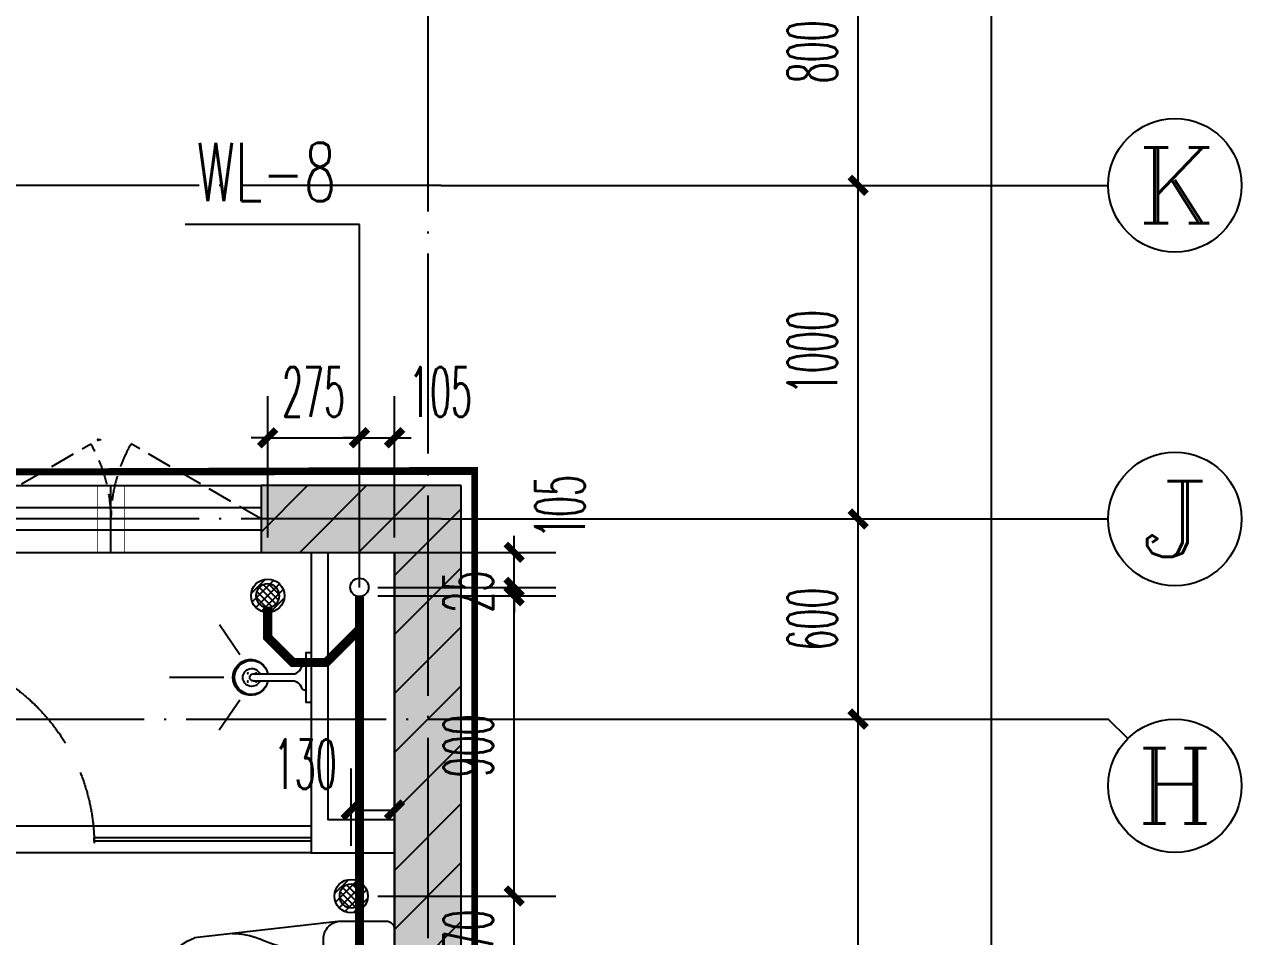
# Model space of a CAD drawing. Extents: x 27938 to 1507990, y 110129 to 923079.
# Drawn here: x 1250054 to 1253704, y 588672 to 591406 of the extents above; entities that cross this region are included whole.
import ezdxf
from ezdxf.enums import TextEntityAlignment as Align

# ---------------------------------------------------------------- set-up
doc = ezdxf.new("R2010")
doc.units = 0
doc.header["$LTSCALE"] = 1000
doc.header["$MEASUREMENT"] = 0
doc.linetypes.add('DASH', pattern=[0.35, 0.25, -0.1])
doc.linetypes.add('DOTE', pattern=[2.4200000000000004, 2, -0.2, 0.02, -0.2])
for name, color, linetype in [('----建筑底图', 8, 'Continuous'), ('AXIS', 3, 'Continuous'), ('AXIS_TEXT', 7, 'Continuous'), ('COLUMN', 9, 'Continuous'), ('DIM_SYMB', 3, 'Continuous'), ('DIM_污水', 2, 'Continuous'), ('DOTE', 1, 'Continuous'), ('EQUIP_地漏', 7, 'Continuous'), ('IP-bath&kitchen-JOHNSON', 4, 'Continuous'), ('LVTRY', 6, 'Continuous'), ('P-bath&kitchen-JOHNSON', 4, 'Continuous'), ('PIPE-污水', 2, 'W'), ('PUB_HATCH', 8, 'Continuous'), ('VPIPE-污水', 2, 'W'), ('WALL', 9, 'Continuous'), ('WINDOW', 4, 'Continuous'), ('WINDOW_TEXT', 7, 'Continuous'), ('机电标识类', 1, 'Continuous')]:
    doc.layers.add(name, color=color, linetype=linetype)
doc.layers.add('平面-空调室内机', color=176, linetype='Continuous', lineweight=9)
doc.layers.add('空调', color=76, linetype='Continuous', lineweight=13)
doc.styles.add('_TCH_AXIS', font='COMPLEX', dxfattribs={"bigfont": 'GBCBIG'})
doc.styles.add('_TCH_DIM_T3', font='SIMPLEX.shx', dxfattribs={"width": 0.4941176470588236, "bigfont": 'GBCBIG.shx'})
doc.styles.add('_TCH_WINDOW', font='SIMPLEX.shx', dxfattribs={"width": 0.7, "height": 3.5, "bigfont": 'GBCBIG.shx'})
doc.styles.add('_TWT_SERIAL', font='SIMPLEX', dxfattribs={"width": 0.8, "height": 3.5, "bigfont": 'HZTXT'})
doc.styles.add('COMPLEX', font='COMPLEX')
doc.styles.get("Standard").update_dxf_attribs({"font": 'gbenor.shx', "bigfont": 'gbcbig.shx'})
doc.linetypes.add('W', pattern='A,3,-0.2,["W",Standard,S=0.25,R=0,X=-0.1,Y=-0.115],-0.2', length=3.4)
doc.dimstyles.new('_TCH_ARCH&&50', dxfattribs={"dimtxt": 148.75, "dimasz": 50, "dimexe": 125, "dimexo": 150, "dimgap": 63.12500000000001, "dimtad": 1, "dimdec": 0, "dimzin": 0, "dimdsep": 46, "dimtxsty": '_TCH_DIM_T3', "dimblk": 'ARCHTICK', "dimcen": 0.09, "dimclrt": 4, "dimazin": 2, "dimtfac": 1, "dimtdec": 0, "dimtix": 1, "dimtmove": 2, "dimatfit": 3, "dimfxl": 100, "dimtolj": 1, "dimtzin": 0, "dimarcsym": 0})
doc.dimstyles.new('_TWT_ARCH&&50', dxfattribs={"dimtxt": 148.75, "dimasz": 50, "dimexe": 125, "dimexo": 150, "dimgap": 63.12500000000001, "dimtad": 1, "dimdec": 0, "dimzin": 0, "dimdsep": 46, "dimtxsty": '_TCH_DIM_T3', "dimblk": 'ARCHTICK', "dimcen": 0.09, "dimclrt": 7, "dimazin": 2, "dimtfac": 1, "dimtdec": 0, "dimtix": 1, "dimtmove": 2, "dimatfit": 3, "dimfxl": 100, "dimtolj": 1, "dimtzin": 0, "dimarcsym": 0})
pattern_1 = [(45, (0, 89.755675), (-88.38838300365748, 88.3883830036575), [])]

# ---------------------------------------------------------------- blocks, each defined once
blk = doc.blocks.new('rrrrrrrrrrrra')
at = {"color": 0}
for p, q in [((252.6024353011744, 483.7312025176361), (-87.39756469882559, 483.7312025176361)), ((-112.3975646988256, 458.7312025176361), (-112.3975646988256, 324.3323662159964)), ((277.6024353011744, 324.3323662159964), (277.6024353011744, 458.7312025176361)), ((-112.3975646988256, 324.3323662159964), (-63.69972878636327, -103.3637925456278)), ((277.6024353011744, 324.3323662159964), (227.5135563242948, -115.5808400628157)), ((-59.12511469877791, 271.0599162159488), (224.3299853011267, 271.0599162159488)), ((-20.6103619200876, 232.4137265472673), (-34.18044077546801, 153.6153487120755)), ((185.8152325224364, 232.4137265477329), (-20.6103619200876, 232.4137265472673)), ((185.8152325224364, 232.4137265477329), (199.3853113778168, 153.6153487125412)), ((191.3197469591396, 200.4502565474249), (-26.11487635679077, 200.4502565474249))]:
    blk.add_line(p, q, dxfattribs=at)
for centre, radius, start, end in [((-87.39756469882559, 458.7312025176361), 25, 90, 180), ((252.6024353011744, 458.7312025176361), 25, 0, 90), ((-59.12511469877791, 324.3323662164621), 53.27245000000602, 180, 270), ((224.3299853008939, 324.3323662164621), 53.27245000000253, 270, 0), ((-322.583031725022, 209.8070477982983), 293.8257332377133, 333.5368539848596, 351.4828191908725), ((487.787902327138, 209.8070477982983), 293.8257332377133, 188.5171808091275, 206.4631460151405), ((148.969911527005, -3.179016253445297), 224.0767612256445, 158.5202191710939, 180), ((16.2349590753438, -3.179016253445297), 224.0767612256723, 0, 21.47978082890611), ((83.83053322241176, -63.61970424279571), 152.7899563564, 195.0773243454172, 340.1181212308546)]:
    blk.add_arc(centre, radius, start, end, dxfattribs=at)
blk = doc.blocks.new('A$C1E0F638F')
at = {"color": 0}
for points in [[(499.7003750004806, 435.1003879043274), (499.7003750004806, 85.1003879038617), (-4.325015470385551e-05, 85.10038790432736), (-4.325015470385551e-05, 435.1003879038617)], [(269.850552206859, 30.00024752598256), (229.850552206859, 30.00024752644822), (229.850552206859, 195.0002475259826), (269.850552206859, 195.0002475264482)], [(119.850552206859, 0.0002475259825587273), (179.850552206859, 0.0002475259825587273), (179.850552206859, 60.00024752598256), (119.850552206859, 60.00024752598256)], [(146.850552206859, 55.00024752598256), (152.850552206859, 55.00024752644822), (152.850552206859, 5.00024752644822), (146.850552206859, 5.00024752644822)], [(379.850552206859, 0.0002475259825587273), (319.850552206859, 0.0002475264482200146), (319.850552206859, 60.00024752644822), (379.850552206859, 60.00024752644822)], [(352.850552206859, 55.00024752598256), (346.850552206859, 55.00024752598256), (346.850552206859, 5.000247525982559), (352.850552206859, 5.000247525982559)], [(229.850552206859, 30.00024752644822), (269.850552206859, 30.00024752598256), (269.850552206859, 10.00024752598256), (229.850552206859, 10.00024752644822)]]:
    blk.add_lwpolyline(points, close=True, dxfattribs=at)
blk.add_lwpolyline([(269.850552206859, 60.00024752598256), (279.850552206859, 60.00024752598256), (279.850552206859, 0.0002475264482200146), (219.850552206859, 0.0002475259825587273), (219.850552206859, 60.00024752598256), (229.850552206859, 60.00024752644822)], dxfattribs=at)
blk.add_circle((249.850552206859, 236.2614032463171), 26, dxfattribs=at)
blk = doc.blocks.new('$lvtry$00000171')
at = {"color": 0}
for p, q in [((-74.24621202462731, 10.60660171788186), (-10.60660171788186, 74.24621202462731)), ((-69.81875867368217, -27.39235180270043), (27.39235180242758, 69.81875867368217)), ((-53.03300858900184, -53.03300858886359), (53.03300858900184, 53.03300858886359)), ((-27.39235180242758, -69.81875867368217), (69.81875867368217, 27.39235180270043)), ((10.60660171788186, -74.24621202462731), (74.24621202462731, -10.60660171788186))]:
    blk.add_line(p, q, dxfattribs=at)
blk.add_circle((0, 0), 75, dxfattribs=at)
blk.add_point((0, 0), dxfattribs=at)
blk = doc.blocks.new('135')
blk.add_hatch(color=0).paths.add_polyline_path([(4.76418280357393, 1.812162386259842), (3.614183923258678, -0.9586682789313272), (-4.698308072380313, 2.491328362025341), (-3.548309192054148, 5.262159027231063)])
at = {"color": 0}
for p, q in [((0, -9.095e-13), (-7.276000000000001e-12, 39.11915162772765)), ((-6.34257382159194, 2.632406550414998), (5.421245566391007, -2.250020692198631)), ((-5.698204626369259, 2.906323017595241), (-5.160113183243083, 2.682994842084553)), ((-5.555794630552554, 18.93025617586591), (-3.355794630551827, 19.41189882087838)), ((-3.355794630551827, 19.41189882087838), (-5.502586708164016, 19.38346581543646)), ((5.249555696867901, 10.9245783101278), (-5.25044430312846, 10.93328680312606)), ((5.227938415449898, 9.660595023749009), (-5.205485498692723, 9.660595023727183)), ((-5.160113183243083, 2.682994842084553), (-3.818447822857706, 5.915630618167598)), ((-5.000000000007275, 10.93307908955376), (-5.000000000007275, 30.53458335841333)), ((-3.818447822857706, 5.915630618167598), (5.417654394495911, 2.08230101709978)), ((5.617387633388716, 18.86060526279379), (3.417387633387988, 19.34224790780627)), ((3.417387633387988, 19.34224790780627), (5.564179711000178, 19.31381490236435)), ((4.075989034128724, -1.150334758983262), (5.417654394495911, 2.08230101709978)), ((4.999999999996362, 10.92478528669653), (4.999999999992723, 32.30060393840449)), ((4.075989034125087, -1.150334758983262), (5.7233188174323, -1.834038541420341))]:
    blk.add_line(p, q, dxfattribs=at)
for centre, radius, start, end in [((6.161034868437128, 15.83646535001662), 13.51105029248686, 151.0147378050733, 204.8403314206463), ((13.49583268638525, 4.204098348475781), 20.48112573357894, 163.092431708237, 182.0011966084188), ((-5.975522388205718, 3.562607190228845), 1, 184.2275252268287, 248.4661137629982), ((13.54264475737364, 4.193994001077044), 19.52885339284392, 163.7443120071847, 182.5268738689926), ((8.625610374787357, 15.4674340699994), 14.59806099666519, 166.2780045267358, 198.0953497200314), ((-5.467505949505721, 3.349919817060253), 0.5, 181.9385014602077, 247.2597126889964), ((-5.220308285297505, 22.14142036417525), 0.5, 335.7643365041333, 151.0147378054934), ((3.827398038803949, 18.06844884589281), 9.42220170707689, 155.7643365036202, 171.9772791662345), ((5.153695528464595, 22.26171150950449), 0.5, 29.84246110022977, 204.5740373216479), ((-5.946870150815811, 17.18555889137405), 11.70614123311011, 10.4750181798539, 24.57403732164799), ((29.07817214454553, 6.708467335577552), 24.03224306675829, 172.943947749341, 199.2318175570648), ((-6.288615623223449, 15.43590622998363), 12.3887641438454, 338.644919711974, 16.04760207510264), ((-6.035673477003001, 15.84248269684667), 13.39994098009156, 334.9111406033848, 29.84246110034611), ((26.37160870551816, 6.273545375245702), 20.6409126368038, 169.1453753653255, 199.9525787155704), ((5.869786496521555, -1.169297062749137), 1.170107913508445, 247.4597126892894, 19.95257871601565), ((5.914985297487874, -1.372233430550295), 0.5, 247.4597126892894, 19.23181755750988)]:
    blk.add_arc(centre, radius, start, end, dxfattribs=at)
blk.add_open_spline([(-5.000000000007275, 30.53458335841333), (-4.10443294849756, 31.33336597555081), (-2.288282033354334, 32.95324444101334), (0.90438098919185, 29.19536669430727), (3.450096077842316, 31.12548990286359), (4.999999999992723, 32.30060393840449)], degree=3, knots=[0, 0, 0, 0, 3.066329070407599, 6.218313121244897, 11.12413523619883, 11.12413523619883, 11.12413523619883, 11.12413523619883], dxfattribs=at)
blk = doc.blocks.new('SDFAWERAWER')
at = {"layer": 'LVTRY', "color": 0}
for p, q in [((593987.7654218215, -1242190.543110286), (593978.1679464299, -1242213.999597729)), ((594017.0860310916, -1242202.539954511), (593987.7654218215, -1242190.543110286)), ((594015.8193360465, -1242220.432964417), (594027.1688849085, -1242192.714558183)), ((594025.7000045974, -1242203.902384486), (594018.4845674199, -1242221.524267195)), ((594022.6186791044, -1242211.427743668), (594029.8341162818, -1242193.80586096)), ((594025.3530065713, -1242210.830205286), (594031.0932591765, -1242196.811088268)), ((594027.1688849085, -1242192.714558183), (594033.0323939191, -1242195.115424288)), ((594029.8341162818, -1242193.80586096), (594031.0932591765, -1242196.811088268)), ((594032.1593517042, -1242197.24760937), (594033.0323939191, -1242195.115424288)), ((594033.0323939191, -1242195.115424288), (594033.976751101, -1242197.369344781)), ((594033.7584905497, -1242197.902391045), (594033.9763517794, -1242197.370320023)), ((594047.2517495372, -1242200.933083513), (594035.9092786319, -1242228.654386825)), ((594041.579694262, -1242228.485098852), (594051.1771696536, -1242205.028611409)), ((594049.9172594484, -1242202.023705706), (594043.3176582216, -1242218.153308231)), ((594047.2517495372, -1242200.933083513), (594049.9172594484, -1242202.023705706)), ((594049.9172594484, -1242202.023705706), (594051.1771696536, -1242205.028611409)), ((593941.1893833182, -1242210.071718162), (593783.7054442759, -1242594.768872668)), ((593964.6458707345, -1242219.669193542), (593807.1619316919, -1242604.366348048)), ((593941.1893833182, -1242210.071718162), (593964.6458707345, -1242219.669193542)), ((594007.4885557, -1242225.996441955), (593978.1679464299, -1242213.999597729)), ((594015.8193360465, -1242220.432964417), (594021.6828450572, -1242222.833830523)), ((594018.4845674199, -1242221.524267195), (594021.4897947444, -1242220.265124338)), ((594025.3530065713, -1242210.830205286), (594021.4897947444, -1242220.265124338)), ((594022.5558872721, -1242220.70164544), (594021.6828450572, -1242222.833830523)), ((594021.6828450572, -1242222.833830523), (594023.9367655669, -1242221.889473379)), ((594024.1550261178, -1242221.356427115), (594023.937164888, -1242221.888498138)), ((594027.746431214, -1242234.285170699), (594078.3911199654, -1242255.006992549)), ((594035.9092786319, -1242228.654386825), (594038.5747885434, -1242229.745009019)), ((594037.3439066054, -1242210.828683256), (594087.9885953569, -1242231.550505105)), ((594038.5747885434, -1242229.745009019), (594045.1743897707, -1242213.615406493)), ((594038.5747885434, -1242229.745009019), (594041.579694262, -1242228.485098852)), ((594057.0670404839, -1242246.282014925), (594066.6645158757, -1242222.825527482)), ((593783.7054442759, -1242594.768872668), (593807.1619316919, -1242604.366348048)), ((593803.2340521519, -1242641.344911171), (593812.8315275433, -1242617.888423728)), ((593803.2340521519, -1242641.344911171), (593832.554661422, -1242653.341755396)), ((593812.8315275433, -1242617.888423728), (593842.1521368134, -1242629.885267953)), ((593842.1521368134, -1242629.885267953), (593832.554661422, -1242653.341755396)), ((593845.157042532, -1242628.625357786), (593833.814571627, -1242656.346661099)), ((593847.8225524705, -1242629.715979991), (593836.4800815652, -1242657.437283303)), ((593845.157042532, -1242628.625357786), (593842.1521368134, -1242629.885267953)), ((593847.8225524705, -1242629.715979991), (593845.157042532, -1242628.625357786)), ((593847.1421213057, -1242661.799772115), (593858.4845922105, -1242634.078468803)), ((593849.807631217, -1242662.890394308), (593861.150102122, -1242635.169090996)), ((593852.0613105225, -1242661.945461682), (593862.0950347865, -1242637.422770285)), ((593858.4845922105, -1242634.078468803), (593861.150102122, -1242635.169090996)), ((593861.150102122, -1242635.169090996), (593862.0950347865, -1242637.422770285)), ((593833.814571627, -1242656.346661099), (593832.554661422, -1242653.341755396)), ((593836.4800815652, -1242657.437283303), (593833.814571627, -1242656.346661099)), ((593847.1421213057, -1242661.799772115), (593849.807631217, -1242662.890394308))]:
    blk.add_line(p, q, dxfattribs=at)
blk.add_lwpolyline([(593823.4857289928, -1242716.975934958), (594045.7556563742, -1242173.940086161), (594036.5013807861, -1242170.150840413), (593814.2314534048, -1242713.186689209)], close=True, dxfattribs=at)
blk.add_arc((594075.2654484361, -1242240.036391133), 15.29342111015146, 281.7932153755734, 33.70187580186141, dxfattribs=at)
for centre, major_axis, start_param, end_param in [((593974.2417065077, -1242223.595433476), (3.926239933352681, 9.595835773426348), 0, 1.570796326794897), ((593816.7577674654, -1242608.292587982), (13.52371531371392, 33.05232318957029), 1.570796326794897, 3.141592653589793), ((593816.7577674654, -1242608.292587982), (3.926239933352681, 9.595835773426348), 1.570796326794897, 3.141592653589793)]:
    blk.add_ellipse(centre, major_axis=major_axis, ratio=1, start_param=start_param, end_param=end_param, dxfattribs=at)
at = {"layer": 'P-bath&kitchen-JOHNSON', "color": 0, "linetype": 'DASH'}
blk.add_arc((593809.7670385346, -1242714.004828131), 586.199339652145, 67.53694625199444, 157.1324720308851, dxfattribs=at)
at = {"layer": 'LVTRY', "color": 8, "xscale": -1, "rotation": 157.7329157530927}
blk.add_blockref('135', (594045.2713309255, -1242161.927690595), dxfattribs=at)
blk = doc.blocks.new('A$C5DCB2F21')
at = {"layer": 'IP-bath&kitchen-JOHNSON', "color": 0}
for p, q in [((-68.28558143033297, -213.1606503543517), (-157.7014214626688, -274.9614281078248)), ((68.16970908802614, -213.1606503543517), (157.5855491203619, -274.9614281078248)), ((-0.0579361711279489, -261.3536447175793), (-0.0579361711570528, -424.6555120690827))]:
    blk.add_line(p, q, dxfattribs=at)
for centre, major_axis, ratio, start_param, end_param in [((0.0421103943663184, -178.7724866370772), (-50.96224410476142, 6.55561e-11), 0.9900522014073144, -1.362970376127611, 4.504563029716158), ((0.0421103943663184, -177.7692267618913), (-26.80467913510691, 8.690706e-10), 0.9948122416210567, -1.167676844559286, 4.309269498205915)]:
    blk.add_ellipse(centre, major_axis=major_axis, ratio=ratio, start_param=start_param, end_param=end_param, dxfattribs=at)
at = {"layer": 'LVTRY', "color": 0}
for p, q in [((73.60639230580999, 0), (-73.60639230580999, 0)), ((-10.47308850636909, -173.5162652194049), (-10.47308850636909, -49.2578386965979)), ((10.5573092952909, -173.5162652194049), (10.5573092952909, -49.2578386965979))]:
    blk.add_line(p, q, dxfattribs=at)
blk.add_lwpolyline([(73.60639230580999, 0), (73.60639230580999, -15.772798351245), (-73.60639230580999, -15.772798351245), (-73.60639230580999, 0)], dxfattribs=at)
for points in [[(-26.29978149385716, -30.6730770759059, -0.3641418619200349), (-37.77772499481944, -15.772798351245, -0.0204951839784475)], [(-10.47308850636909, -49.43990604687496, 0.214893116671168), (-26.29978149385716, -30.6730770759059, 7.649644273232357)], [(10.5573092952909, -49.2578386965979, -0.2143900455666535), (26.29978149385716, -30.6730770759059, -7.649644273232357)], [(26.29978149385716, -30.6730770759059, 0.3641418619200187), (37.77772499482671, -15.772798351245, 0.0204951839784475)]]:
    blk.add_lwpolyline(points, format="xyb", dxfattribs=at)
blk.add_arc((0.0421103944609058, -173.5162652194049), 10.51519890083, 180, 0, dxfattribs=at)
for centre, major_axis, ratio, start_param, end_param in [((0.0421103943663184, -181.2952494334531), (53.64446843239703, 4.6092399e-09), 0.9875770290783108, 1.768090240399728, 7.656687720196345), ((-12.41473554639378, -164.737432311369), (1.3012e-12, 1.432845619463478), 0.8500000000096485, -1.570796326743344, 4.712388980436241), ((12.49895633515552, -164.737432311369), (-1.089747e-10, 1.432845619463478), 0.8500000000096485, 4.712388980370823, 10.99557428755041), ((-12.41473554639378, -189.1718906858077), (-2.801241e-10, 1.432845619478029), 0.8500000000010158, 4.712388980259137, 10.99557428743872), ((12.49895633515552, -189.1718906858077), (-3.904000999999999e-10, 1.43284561947803), 0.8500000000010156, 4.712388980193717, 10.9955742873733)]:
    blk.add_ellipse(centre, major_axis=major_axis, ratio=ratio, start_param=start_param, end_param=end_param, dxfattribs=at)
blk = doc.blocks.new('GDGDRGDGRD')
at = {"layer": 'IP-bath&kitchen-JOHNSON', "color": 0}
for p, q in [((490532.5689499196, 524228.1487545736), (491882.5665626018, 524228.1487502597)), ((490532.5689499196, 524193.1487545719), (491182.5665626433, 524193.148750029)), ((490532.5689499196, 524183.1487545719), (491182.5784094537, 524183.1487498092)), ((491182.5784094537, 524183.1487498092), (491182.5784094489, 524193.148750029)), ((491882.5665625986, 524183.1487497939), (491782.5665629497, 524183.1487498275)), ((491782.5665629497, 524173.1487498275), (491782.5665629536, 524183.1487498275)), ((491882.5665625986, 524173.1487497939), (491782.5665629497, 524173.1487498275)), ((490532.5689499196, 524148.1488195378), (491882.5665626015, 524148.1487502597))]:
    blk.add_line(p, q, dxfattribs=at)
for points in [[(490532.5689891141, 525048.460308887), (490532.5689460972, 524148.1487907803), (490282.5665414351, 524148.1488069055)], [(490482.5689891141, 525048.460308887), (490482.5689703015, 524248.1487994664), (490282.5665437861, 524248.148799468)]]:
    blk.add_lwpolyline(points, dxfattribs=at)
at = {"layer": 'LVTRY', "color": 0}
blk.add_lwpolyline([(490882.5665625796, 522448.4609179032), (490282.5665625794, 522448.4609179032), (490282.5665625881, 523348.4599556847), (490882.5665625884, 523348.4599556847)], close=True, dxfattribs=at)
at = {"layer": 'IP-bath&kitchen-JOHNSON', "color": 8}
for name, p, rotation in [('A$C5DCB2F21', (490532.5798940997, 524673.4563777271), 90.008488524447), ('SDFAWERAWER', (-528535.947773745, 1449333.644978448), 22.25976934310711)]:
    blk.add_blockref(name, p, dxfattribs=dict(at, rotation=rotation))
at = {"layer": 'LVTRY', "color": 8, "xscale": -0.6666666667107826, "yscale": 0.6666666667107826}
for p in [(490662.568989114, 524918.4603088892), (490412.566562616, 524018.4603088915)]:
    blk.add_blockref('$lvtry$00000171', p, dxfattribs=at)
at = {"layer": 'LVTRY', "color": 8, "extrusion": (0, 0, -1), "xscale": -1, "zscale": -1, "rotation": 270}
blk.add_blockref('rrrrrrrrrrrra', (-490766.3001941209, 523665.7019433295), dxfattribs=at)
at = {"layer": 'LVTRY', "color": 8, "xscale": -1, "rotation": 270}
blk.add_blockref('A$C1E0F638F', (490347.4664304923, 522648.7662919514), dxfattribs=at)
blk = doc.blocks.new('GFDGFSDFGD')
at = {"layer": 'PUB_HATCH'}
blk.add_hatch(color=0, dxfattribs=at).paths.add_polyline_path([(470116.5278858056, 373023.7242363702), (470116.5400559873, 372823.7242219659), (470516.6248608171, 372823.7242150244), (470516.6271137528, 370223.7253745406), (469816.6220033753, 370223.7236638459), (469816.6219505749, 370023.7246210462), (470716.6247331647, 370023.7284206367), (470716.6245596325, 373023.7248241129)])
at = {"layer": 'COLUMN', "color": 0}
for p, q in [((470716.6245596325, 373023.7248241129), (470116.5278858056, 373023.7242363702)), ((470116.5278858056, 373023.7242363702), (470116.5400559873, 372823.7242219659)), ((470716.6247331647, 370023.7284206367), (470716.6245596325, 373023.7248241129)), ((470116.5400559873, 372823.7242219659), (470516.6248608171, 372823.7242150244)), ((470516.6248608171, 372823.7242150244), (470516.6271137528, 370223.7253745406))]:
    blk.add_line(p, q, dxfattribs=at)
blk = doc.blocks.new('dongkong')
blk.add_wipeout([(-603756.0415179721, 210770.96306340612), (-603756.0415180603, 210570.80961624245), (-603836.0415181214, 210570.80961593534), (-603836.0415181519, 210770.96306307407)])
at = {"layer": '机电标识类', "color": 250, "linetype": 'DASH', "ltscale": 400}
for p, q in [((-603796.0415180789, 210770.9630630909), (-603796.0415180789, 210570.8096162414)), ((-603896.0415180789, 210670.6929921169), (-603696.0415180789, 210670.6929921169))]:
    blk.add_line(p, q, dxfattribs=at)
at = {"layer": '空调', "color": 6, "linetype": 'DASH', "const_width": 2}
blk.add_lwpolyline([(-603756.0415180789, 210770.9630630909), (-603756.0415180789, 210570.8096162414), (-603836.0415180789, 210570.8096162414), (-603836.0415180789, 210770.9630630909)], close=True, dxfattribs=at)
blk = doc.blocks.new('$WINLIB2D$00000001')
at = {"color": 0}
for points in [[(-0.4999999999999964, 0.5000000000000142), (-0.4999999999999964, -0.4999999999999858)], [(-0.4999999999999964, 0.5000000000000142), (0.5000000000000036, 0.5000000000000142)], [(0.5000000000000036, -0.4999999999999858), (0.5000000000000036, 0.5000000000000142)], [(0.5000000000000036, 0.1666666666666714), (-0.4999999999999964, 0.1666666666666714)], [(0.5000000000000036, -0.1666666666666572), (-0.4999999999999964, -0.1666666666666572)], [(-0.4999999999999964, -0.4999999999999858), (0.5000000000000036, -0.4999999999999858)]]:
    blk.add_lwpolyline(points, dxfattribs=at)
blk = doc.blocks.new('_ArchTick')
at = {"color": 0, "linetype": 'ByBlock', "const_width": 0.4}
blk.add_lwpolyline([(-0.5, -0.5), (0.5, 0.5)], dxfattribs=at)
blk = doc.blocks.new('*D1170')
at = {"layer": 'AXIS', "color": 0, "lineweight": -2}
for p, q in [((25189.89799962282, -13060.08435353777), (26814.89799962282, -13060.08435353777)), ((26689.89799962281, -25960.08434673276), (26689.89799962282, -13060.08435353777)), ((25189.89799962282, -25960.08434673276), (26814.89799962281, -25960.08434673276))]:
    blk.add_line(p, q, dxfattribs=at)
at = {"layer": 'Defpoints', "color": 0}
for p in [(25039.89799962282, -13060.08435353777), (26689.89799962282, -13060.08435353777), (25039.89799962282, -25960.08434673276)]:
    blk.add_point(p, dxfattribs=at)
at = {"layer": 'AXIS', "color": 0, "lineweight": -2, "xscale": 50, "yscale": 50, "zscale": 50}
for p, rotation in [((26689.89799962282, -13060.08435353777), 90), ((26689.89799962281, -25960.08434673276), 270)]:
    blk.add_blockref('_ArchTick', p, dxfattribs=dict(at, rotation=rotation))
at = {"layer": 'AXIS', "color": 4, "insert": (26552.39799962282, -19510.08435013526), "char_height": 148.75, "attachment_point": 5, "rotation": 90, "style": '_TCH_DIM_T3'}
blk.add_mtext('\\A1;12900', dxfattribs=at)
blk = doc.blocks.new('*D1178')
at = {"layer": 'AXIS', "color": 0, "lineweight": -2}
for p, q in [((25189.89799962282, -17209.81407665188), (26414.89799962282, -17209.81407665188)), ((26289.89799962282, -18810.08434789156), (26289.89799962282, -17209.81407665188)), ((25189.89799962282, -18810.08434789156), (26414.89799962282, -18810.08434789156))]:
    blk.add_line(p, q, dxfattribs=at)
at = {"layer": 'Defpoints', "color": 0}
for p in [(25039.89799962282, -17209.81407665188), (26289.89799962282, -17209.81407665188), (25039.89799962282, -18810.08434789156)]:
    blk.add_point(p, dxfattribs=at)
at = {"layer": 'AXIS', "color": 0, "lineweight": -2, "xscale": 50, "yscale": 50, "zscale": 50}
for p, rotation in [((26289.89799962282, -17209.81407665188), 90), ((26289.89799962282, -18810.08434789156), 270)]:
    blk.add_blockref('_ArchTick', p, dxfattribs=dict(at, rotation=rotation))
at = {"layer": 'AXIS', "color": 4, "insert": (26152.39799962282, -18009.94921227171), "char_height": 148.75, "attachment_point": 5, "rotation": 90, "style": '_TCH_DIM_T3'}
blk.add_mtext('\\A1;1600', dxfattribs=at)
blk = doc.blocks.new('*D1179')
at = {"layer": 'AXIS', "color": 0, "lineweight": -2}
for p, q in [((25189.89799962282, -16610.08434715262), (26414.89799962282, -16610.08434715262)), ((26289.89799962282, -17209.81407665188), (26289.89799962282, -16610.08434715262)), ((25189.89799962282, -17209.81407665188), (26414.89799962282, -17209.81407665188))]:
    blk.add_line(p, q, dxfattribs=at)
at = {"layer": 'Defpoints', "color": 0}
for p in [(25039.89799962282, -16610.08434715262), (26289.89799962282, -16610.08434715262), (25039.89799962282, -17209.81407665188)]:
    blk.add_point(p, dxfattribs=at)
at = {"layer": 'AXIS', "color": 0, "lineweight": -2, "xscale": 50, "yscale": 50, "zscale": 50}
for p, rotation in [((26289.89799962282, -16610.08434715262), 90), ((26289.89799962282, -17209.81407665188), 270)]:
    blk.add_blockref('_ArchTick', p, dxfattribs=dict(at, rotation=rotation))
at = {"layer": 'AXIS', "color": 4, "insert": (26152.39799962282, -16909.94921190224), "char_height": 148.75, "attachment_point": 5, "rotation": 90, "style": '_TCH_DIM_T3'}
blk.add_mtext('\\A1;600', dxfattribs=at)
blk = doc.blocks.new('*D1180')
at = {"layer": 'AXIS', "color": 0, "lineweight": -2}
for p, q in [((25189.89799962282, -15610.08435363515), (26414.89799962282, -15610.08435363515)), ((26289.89799962282, -16610.08434715262), (26289.89799962282, -15610.08435363515)), ((25189.89799962282, -16610.08434715262), (26414.89799962282, -16610.08434715262))]:
    blk.add_line(p, q, dxfattribs=at)
at = {"layer": 'Defpoints', "color": 0}
for p in [(25039.89799962282, -15610.08435363515), (26289.89799962282, -15610.08435363515), (25039.89799962282, -16610.08434715262)]:
    blk.add_point(p, dxfattribs=at)
at = {"layer": 'AXIS', "color": 0, "lineweight": -2, "xscale": 50, "yscale": 50, "zscale": 50}
for p, rotation in [((26289.89799962282, -15610.08435363515), 90), ((26289.89799962282, -16610.08434715262), 270)]:
    blk.add_blockref('_ArchTick', p, dxfattribs=dict(at, rotation=rotation))
at = {"layer": 'AXIS', "color": 4, "insert": (26152.39799962282, -16110.08435039388), "char_height": 148.75, "attachment_point": 5, "rotation": 90, "style": '_TCH_DIM_T3'}
blk.add_mtext('\\A1;1000', dxfattribs=at)
blk = doc.blocks.new('*D1181')
at = {"layer": 'AXIS', "color": 0, "lineweight": -2}
for p, q in [((25189.89799962282, -14810.08434770536), (26414.89799962282, -14810.08434770536)), ((26289.89799962282, -15610.08435363515), (26289.89799962282, -14810.08434770536)), ((25189.89799962282, -15610.08435363515), (26414.89799962282, -15610.08435363515))]:
    blk.add_line(p, q, dxfattribs=at)
at = {"layer": 'Defpoints', "color": 0}
for p in [(25039.89799962282, -14810.08434770536), (26289.89799962282, -14810.08434770536), (25039.89799962282, -15610.08435363515)]:
    blk.add_point(p, dxfattribs=at)
at = {"layer": 'AXIS', "color": 0, "lineweight": -2, "xscale": 50, "yscale": 50, "zscale": 50}
for p, rotation in [((26289.89799962282, -14810.08434770536), 90), ((26289.89799962282, -15610.08435363515), 270)]:
    blk.add_blockref('_ArchTick', p, dxfattribs=dict(at, rotation=rotation))
at = {"layer": 'AXIS', "color": 4, "insert": (26152.39799962282, -15210.08435067025), "char_height": 148.75, "attachment_point": 5, "rotation": 90, "style": '_TCH_DIM_T3'}
blk.add_mtext('\\A1;800', dxfattribs=at)
blk = doc.blocks.new('_AXISO')
at = {"color": 0}
blk.add_circle((0, 0), 0.5, dxfattribs=at)
at = {"layer": 'AXIS_TEXT', "color": 0, "style": 'COMPLEX', "width": 1.041666666666667}
blk.add_attdef('A', text='', height=0.56, dxfattribs=at).set_placement((-0.25, -0.28), (0.25, -0.28), align=Align.FIT)
blk = doc.blocks.new('*D516')
at = {"layer": 'Defpoints', "color": 0}
for p in [(1250963.510028459, 589823.9750471319), (1251522.121404944, 589823.9750471319), (1250963.510028459, 589718.9750492922)]:
    blk.add_point(p, dxfattribs=at)
at = {"layer": 'DIM_SYMB', "color": 0, "lineweight": -2}
for p, q in [((1251522.121404944, 589823.9750471319), (1251522.121404944, 589873.9750471319)), ((1251113.510028459, 589823.9750471319), (1251647.121404944, 589823.9750471319)), ((1251522.121404944, 589718.9750492922), (1251522.121404944, 589823.9750471319)), ((1251113.510028459, 589718.9750492922), (1251647.121404944, 589718.9750492922)), ((1251522.121404944, 589718.9750492922), (1251522.121404944, 589668.9750492922))]:
    blk.add_line(p, q, dxfattribs=at)
at = {"layer": 'DIM_SYMB', "color": 0, "lineweight": -2, "xscale": 50, "yscale": 50, "zscale": 50}
for p, rotation in [((1251522.121404944, 589823.9750471319), 270), ((1251522.121404944, 589718.9750492922), 90)]:
    blk.add_blockref('_ArchTick', p, dxfattribs=dict(at, rotation=rotation))
at = {"layer": 'DIM_SYMB', "color": 7, "insert": (1251659.621404944, 589961.4750471319), "char_height": 148.75, "attachment_point": 5, "rotation": 90, "style": '_TCH_DIM_T3'}
blk.add_mtext('\\A1;105', dxfattribs=at)
blk = doc.blocks.new('*D517')
at = {"layer": 'Defpoints', "color": 0}
for p in [(1250963.510028459, 589718.9750492922), (1251522.121404944, 589718.9750492922), (1250963.510028459, 589693.9750472032)]:
    blk.add_point(p, dxfattribs=at)
at = {"layer": 'DIM_SYMB', "color": 0, "lineweight": -2}
for p, q in [((1251522.121404944, 589718.9750492922), (1251522.121404944, 589768.9750492922)), ((1251113.510028459, 589718.9750492922), (1251647.121404944, 589718.9750492922)), ((1251522.121404944, 589693.9750472032), (1251522.121404944, 589718.9750492922)), ((1251113.510028459, 589693.9750472032), (1251647.121404944, 589693.9750472032)), ((1251522.121404944, 589693.9750472032), (1251522.121404944, 589643.9750472032))]:
    blk.add_line(p, q, dxfattribs=at)
at = {"layer": 'DIM_SYMB', "color": 0, "lineweight": -2, "xscale": 50, "yscale": 50, "zscale": 50}
for p, rotation in [((1251522.121404944, 589718.9750492922), 270), ((1251522.121404944, 589693.9750472032), 90)]:
    blk.add_blockref('_ArchTick', p, dxfattribs=dict(at, rotation=rotation))
at = {"layer": 'DIM_SYMB', "color": 7, "insert": (1251384.621404944, 589706.4750482478), "char_height": 148.75, "attachment_point": 5, "rotation": 90, "style": '_TCH_DIM_T3'}
blk.add_mtext('\\A1;25', dxfattribs=at)
blk = doc.blocks.new('*D518')
at = {"layer": 'Defpoints', "color": 0}
for p in [(1250963.510028459, 589693.9750472032), (1251522.121404944, 589693.9750472032), (1250963.510028459, 588793.9750472057)]:
    blk.add_point(p, dxfattribs=at)
at = {"layer": 'DIM_SYMB', "color": 0, "lineweight": -2}
for p, q in [((1251113.510028459, 589693.9750472032), (1251647.121404944, 589693.9750472032)), ((1251522.121404944, 588793.9750472057), (1251522.121404944, 589693.9750472032)), ((1251113.510028459, 588793.9750472057), (1251647.121404944, 588793.9750472057))]:
    blk.add_line(p, q, dxfattribs=at)
at = {"layer": 'DIM_SYMB', "color": 0, "lineweight": -2, "xscale": 50, "yscale": 50, "zscale": 50}
for p, rotation in [((1251522.121404944, 589693.9750472032), 90), ((1251522.121404944, 588793.9750472057), 270)]:
    blk.add_blockref('_ArchTick', p, dxfattribs=dict(at, rotation=rotation))
at = {"layer": 'DIM_SYMB', "color": 7, "insert": (1251384.621404944, 589243.9750472045), "char_height": 148.75, "attachment_point": 5, "rotation": 90, "style": '_TCH_DIM_T3'}
blk.add_mtext('\\A1;900', dxfattribs=at)
blk = doc.blocks.new('*D519')
at = {"layer": 'Defpoints', "color": 0}
for p in [(1250963.510028459, 588793.9750472057), (1251522.121404944, 588793.9750472057), (1250963.510028459, 588523.9756268901)]:
    blk.add_point(p, dxfattribs=at)
at = {"layer": 'DIM_SYMB', "color": 0, "lineweight": -2}
for p, q in [((1251522.121404944, 588793.9750472057), (1251522.121404944, 588843.9750472057)), ((1251113.510028459, 588793.9750472057), (1251647.121404944, 588793.9750472057)), ((1251522.121404944, 588523.9756268901), (1251522.121404944, 588793.9750472057)), ((1251113.510028459, 588523.9756268901), (1251647.121404944, 588523.9756268901)), ((1251522.121404944, 588523.9756268901), (1251522.121404944, 588473.9756268901))]:
    blk.add_line(p, q, dxfattribs=at)
at = {"layer": 'DIM_SYMB', "color": 0, "lineweight": -2, "xscale": 50, "yscale": 50, "zscale": 50}
for p, rotation in [((1251522.121404944, 588793.9750472057), 270), ((1251522.121404944, 588523.9756268901), 90)]:
    blk.add_blockref('_ArchTick', p, dxfattribs=dict(at, rotation=rotation))
at = {"layer": 'DIM_SYMB', "color": 7, "insert": (1251384.621404944, 588658.975337048), "char_height": 148.75, "attachment_point": 5, "rotation": 90, "style": '_TCH_DIM_T3'}
blk.add_mtext('\\A1;270', dxfattribs=at)
blk = doc.blocks.new('*D523')
at = {"layer": 'Defpoints', "color": 0}
for p in [(1251163.606702274, 589051.6140000001), (1251033.510028427, 588793.9750472056), (1251163.606702274, 588793.9750472056)]:
    blk.add_point(p, dxfattribs=at)
at = {"layer": 'DIM_SYMB', "color": 0, "lineweight": -2}
for p, q in [((1251033.510028427, 588943.9750472056), (1251033.510028427, 589176.6140000001)), ((1251163.606702274, 588943.9750472056), (1251163.606702274, 589176.6140000001)), ((1251033.510028427, 589051.6140000001), (1251163.606702274, 589051.6140000001))]:
    blk.add_line(p, q, dxfattribs=at)
at = {"layer": 'DIM_SYMB', "color": 0, "lineweight": -2, "xscale": 50, "yscale": 50, "zscale": 50, "rotation": 180}
blk.add_blockref('_ArchTick', (1251033.510028427, 589051.6140000001), dxfattribs=at)
at = {"layer": 'DIM_SYMB', "color": 0, "lineweight": -2, "xscale": 50, "yscale": 50, "zscale": 50}
blk.add_blockref('_ArchTick', (1251163.606702274, 589051.6140000001), dxfattribs=at)
at = {"layer": 'DIM_SYMB', "color": 7, "insert": (1250896.010028427, 589189.1140000001), "char_height": 148.75, "attachment_point": 5, "style": '_TCH_DIM_T3'}
blk.add_mtext('\\A1;130', dxfattribs=at)
blk = doc.blocks.new('*D524')
at = {"layer": 'Defpoints', "color": 0}
for p in [(1251058.510048879, 590167.3580000047), (1250783.507601929, 589718.9750492972), (1251058.510048879, 589718.9750492922)]:
    blk.add_point(p, dxfattribs=at)
at = {"layer": 'DIM_SYMB', "color": 0, "lineweight": -2}
for p, q in [((1250783.507601929, 589868.9750492972), (1250783.507601929, 590292.3580000047)), ((1251058.510048879, 589868.9750492922), (1251058.510048879, 590292.3580000047)), ((1250783.507601929, 590167.3580000047), (1250733.507601929, 590167.3580000047)), ((1250783.507601929, 590167.3580000047), (1251058.510048879, 590167.3580000047)), ((1251058.510048879, 590167.3580000047), (1251108.510048879, 590167.3580000047))]:
    blk.add_line(p, q, dxfattribs=at)
at = {"layer": 'DIM_SYMB', "color": 0, "lineweight": -2, "xscale": 50, "yscale": 50, "zscale": 50}
blk.add_blockref('_ArchTick', (1250783.507601929, 590167.3580000047), dxfattribs=at)
at = {"layer": 'DIM_SYMB', "color": 0, "lineweight": -2, "xscale": 50, "yscale": 50, "zscale": 50, "rotation": 180}
blk.add_blockref('_ArchTick', (1251058.510048879, 590167.3580000047), dxfattribs=at)
at = {"layer": 'DIM_SYMB', "color": 7, "insert": (1250921.008825404, 590304.8580000047), "char_height": 148.75, "attachment_point": 5, "style": '_TCH_DIM_T3'}
blk.add_mtext('\\A1;275', dxfattribs=at)
blk = doc.blocks.new('*D525')
at = {"layer": 'Defpoints', "color": 0}
for p in [(1251163.606702291, 590167.3580000012), (1251058.510048879, 589718.9750492922), (1251163.606702291, 589718.9750492902)]:
    blk.add_point(p, dxfattribs=at)
at = {"layer": 'DIM_SYMB', "color": 0, "lineweight": -2}
for p, q in [((1251058.510048879, 589868.9750492922), (1251058.510048879, 590292.3580000012)), ((1251163.606702291, 589868.9750492902), (1251163.606702291, 590292.3580000012)), ((1251058.510048879, 590167.3580000012), (1251008.510048879, 590167.3580000012)), ((1251058.510048879, 590167.3580000012), (1251163.606702291, 590167.3580000012)), ((1251163.606702291, 590167.3580000012), (1251213.606702291, 590167.3580000012))]:
    blk.add_line(p, q, dxfattribs=at)
at = {"layer": 'DIM_SYMB', "color": 0, "lineweight": -2, "xscale": 50, "yscale": 50, "zscale": 50}
blk.add_blockref('_ArchTick', (1251058.510048879, 590167.3580000012), dxfattribs=at)
at = {"layer": 'DIM_SYMB', "color": 0, "lineweight": -2, "xscale": 50, "yscale": 50, "zscale": 50, "rotation": 180}
blk.add_blockref('_ArchTick', (1251163.606702291, 590167.3580000012), dxfattribs=at)
at = {"layer": 'DIM_SYMB', "color": 7, "insert": (1251301.1067023, 590304.8580000001), "char_height": 148.75, "attachment_point": 5, "style": '_TCH_DIM_T3'}
blk.add_mtext('\\A1;105', dxfattribs=at)
blk = doc.blocks.new('$TwtSys$00000141')
at = {"color": 1}
for p, q in [((-47.09803151780761, 3.836055847277748), (-5.041545145413693, 45.89254221967349)), ((-47.09803151780761, 3.836055847277748), (-5.041545145413693, 45.89254221967349)), ((-43.60958444554853, -17.52724007043071), (17.52724007042889, 43.60958444554853)), ((-43.60958444554853, -17.52724007043071), (17.52724007042889, 43.60958444554853)), ((-33.23401871576607, -33.23401871577153), (33.23401871576607, 33.23401871576425)), ((-33.23401871576607, -33.23401871576971), (33.23401871576607, 33.23401871576425)), ((-16.17805684451741, -43.53063328177632), (43.79137317708955, 16.43879673983065)), ((-16.17805684451741, -43.53063328177632), (43.79137317708955, 16.43879673983247)), ((5.715553844029273, -46.12975947626182), (46.12974035062325, -5.715572969671484)), ((5.715553844029273, -46.12975947626182), (46.12974035062325, -5.715572969671484))]:
    blk.add_line(p, q, dxfattribs=at)
blk.add_circle((0, -1.818989403545856e-12), 47, dxfattribs=at)
blk.add_circle((0, -1.818989403545856e-12), 47, dxfattribs=at)
blk = doc.blocks.new('A$C149A4CC3')
at = {"layer": 'PUB_HATCH'}
h = blk.add_hatch(dxfattribs=at)
h.set_pattern_fill('普通砖', color=256, scale=50, style=0)
h.set_pattern_definition(pattern_1)
h.paths.add_polyline_path([(25100.00000920404, -16510.0843553168), (24499.9033399057, -16510.08435535359), (24499.90333991796, -16710.08435535359), (24900.0000092003, -16710.08435532907)])
h = blk.add_hatch(dxfattribs=at)
h.set_pattern_fill('普通砖', color=256, scale=50, style=0)
h.set_pattern_definition(pattern_1)
h.paths.add_polyline_path([(24966.66667581664, -19410.08435531614), (25100.00000915001, -19410.08435532433), (25100.00000920404, -16510.0843553168), (24900.0000092003, -16710.08435532907), (24900.00000915187, -19310.08435531198)])
at = {"layer": 'AXIS', "color": 8}
for p, q in [((25039.89799962282, -15610.08435363346), (27039.89799962282, -15610.08435363346)), ((25039.89799962282, -16610.0843471525), (27039.89799962282, -16610.0843471525)), ((25039.89800021362, -17209.81407665182), (27039.89800021362, -17209.81407665182)), ((27098.47664397632, -17268.39272041451), (27039.89800021362, -17209.81407665182))]:
    blk.add_line(p, q, dxfattribs=at)
at = {"layer": 'DOTE', "color": 169, "linetype": 'DOTE', "ltscale": 0.3}
for p, q in [((24999.99999962293, -11458.04734790955), (24999.99999962281, -26899.48234673277)), ((25039.89799962282, -15610.08435363509), (-25818.76699962281, -15610.08435363503)), ((25039.89799962282, -16610.08434715244), (-25818.76699962281, -16610.08434715233)), ((-25818.76699962281, -17209.81407665176), (25039.89799962282, -17209.81412224047))]:
    blk.add_line(p, q, dxfattribs=at)
at = {"layer": 'WALL', "color": 8}
for p, q in [((25100.00000920404, -16510.0843553168), (24499.9033399057, -16510.08435535359)), ((24499.9033399057, -16510.08435535359), (24499.90333991796, -16710.08435535359)), ((25100.00000915001, -19410.08435532433), (25100.00000920404, -16510.0843553168)), ((24499.90333991796, -16710.08435535359), (24900.0000092003, -16710.08435532907)), ((24900.00000915187, -19310.08435531198), (24900.0000092003, -16710.08435532907))]:
    blk.add_line(p, q, dxfattribs=at)
at = {"color": 8}
blk.add_blockref('GFDGFSDFGD', (-445616.5786988664, -389533.8091794208), dxfattribs=at)
at = {"color": 8, "xscale": -1}
blk.add_blockref('GDGDRGDGRD', (515182.3709711294, -541758.5452732854), dxfattribs=at)
at = {"layer": 'AXIS', "color": 8}
ref = blk.add_blockref('_AXISO', (27239.89799962282, -15610.08435363346), dxfattribs=dict(at, xscale=400, yscale=400, zscale=400))
ref.add_attrib('A', 'K', dxfattribs={"layer": 'AXIS_TEXT', "color": 8, "ltscale": 0.5, "height": 226.2741699796952, "style": '_TCH_AXIS', "width": 1.105263157894746}).set_placement((27126.76091463297, -15723.22143862331), (27353.03508461266, -15723.22143862331), align=Align.FIT)
ref = blk.add_blockref('_AXISO', (27239.89799962282, -16610.0843471525), dxfattribs=dict(at, xscale=400, yscale=400, zscale=400))
ref.add_attrib('A', 'J', dxfattribs={"layer": 'AXIS_TEXT', "color": 8, "ltscale": 0.5, "height": 226.2741699796952, "style": '_TCH_AXIS', "width": 1.909090909090925}).set_placement((27126.76091463297, -16723.22143214235), (27353.03508461266, -16723.22143214235), align=Align.FIT)
ref = blk.add_blockref('_AXISO', (27239.89800021362, -17409.81407665182), dxfattribs=dict(at, xscale=400, yscale=400, zscale=400))
ref.add_attrib('A', 'H', dxfattribs={"layer": 'AXIS_TEXT', "color": 8, "ltscale": 0.5, "height": 226.2741699796952, "style": '_TCH_AXIS', "width": 1.050000000000008}).set_placement((27126.76091522377, -17522.95116164167), (27353.03508520347, -17522.95116164167), align=Align.FIT)
for p1, p2, distance, picture, middle in [((25039.89799962282, -25960.08434673276), (25039.89799962282, -13060.08435353777), -1650, '*D1170', (26552.39799962282, -19510.08435013526)), ((25039.89799962282, -15610.08435363515), (25039.89799962282, -14810.08434770536), -1250, '*D1181', (26152.39799962282, -15210.08435067025)), ((25039.89799962282, -16610.08434715262), (25039.89799962282, -15610.08435363515), -1250.0000000000002, '*D1180', (26152.39799962282, -16110.08435039388)), ((25039.89799962282, -17209.81407665188), (25039.89799962282, -16610.08434715262), -1250, '*D1179', (26152.39799962282, -16909.94921190224)), ((25039.89799962282, -18810.08434789156), (25039.89799962282, -17209.81407665188), -1250, '*D1178', (26152.39799962282, -18009.94921227171))]:
    dim = blk.add_aligned_dim(p1=p1, p2=p2, distance=distance, dimstyle='_TCH_ARCH&&50', dxfattribs=at)
    dim.commit()
    dim.dimension.update_dxf_attribs({"geometry": picture, "text_midpoint": middle})
at = {"layer": '平面-空调室内机', "color": 8, "ltscale": 0.3, "rotation": 180}
blk.add_blockref('dongkong', (-579746.0415043118, 194060.8787078976), dxfattribs=at)
at = {"color": 8, "linetype": 'DASH', "ltscale": 0.8, "const_width": 20}
blk.add_lwpolyline([(23339.99999803479, -16470.08435543819), (25139.99999982852, -16470.08435532777), (25139.9999996688, -24650.08435557463), (22160.00000056915, -24650.08435531799)], dxfattribs=at)
at = {"layer": 'WINDOW', "color": 8, "linetype": 'DASH', "ltscale": 0.3}
for points in [[(23599.90333976271, -16610.08496454236), (23989.65652907139, -16385.15730622638, -0.131605288826864), (24049.90333981253, -16610.0849645136)], [(24499.90333986236, -16610.08496454236), (24110.15015055367, -16385.15730622638, 0.131605288826864), (24049.90333981253, -16610.0849645136)]]:
    blk.add_lwpolyline(points, format="xyb", dxfattribs=at)
at = {"layer": 'WINDOW', "color": 8}
ref = blk.add_blockref('$WINLIB2D$00000001', (24049.90333991183, -16610.08435538119), dxfattribs=dict(at, xscale=-900, yscale=200, zscale=-900, rotation=180.000000003513))
ref.add_attrib('A', 'C0914', (24008.58068770216, -16374.70996451412), dxfattribs={"layer": 'WINDOW_TEXT', "color": 8, "ltscale": 0.5, "height": 4.25, "rotation": 3.51293536789518e-09, "style": '_TCH_WINDOW', "width": 0.4941176470588236})

msp = doc.modelspace()

# ---------------------------------------------------------------- block references
at = {"layer": '----建筑底图'}
msp.add_blockref('A$C149A4CC3', (1226263.606702472, 606534.0600115282), dxfattribs=at)

# ---------------------------------------------------------------- next in the draw order: hatches: boundary and pattern name
at = {"layer": 'PIPE-污水'}
for points in [[(1250783.507601794, 589568.9750467137), (1250769.75760193, 589568.9750471156), (1250769.75760278, 589563.2796095276)], [(1250783.507601794, 589568.9750467137), (1250773.784883689, 589559.2523288736), (1250769.75760278, 589563.2796095276)], [(1250858.507601141, 589493.9750473788), (1250848.78488369, 589484.2523288843), (1250852.812164182, 589480.2250481395)], [(1250858.507601141, 589493.9750473788), (1250858.507601933, 589480.225047214), (1250852.812164182, 589480.2250481395)], [(1250958.510048182, 589493.975047393), (1250958.510048877, 589480.225047228), (1250964.205485955, 589480.2250481552)], [(1250958.510048182, 589493.975047393), (1250968.232767117, 589484.2523289875), (1250964.205485955, 589480.2250481552)]]:
    msp.add_hatch(color=256, dxfattribs=at).paths.add_polyline_path(points)

# ---------------------------------------------------------------- next in the draw order: linework, layer by layer
at = {"layer": 'DIM_污水'}
for p, q in [((1251058.510048879, 590806.5620938116), (1250535.747115036, 590806.5620938116)), ((1251058.510048879, 589718.9750492921), (1251058.510048879, 590806.5620938116))]:
    msp.add_line(p, q, dxfattribs=at)
at = {"layer": 'PIPE-污水', "ltscale": 0.25, "const_width": 27.5}
for points in [[(1251058.510048879, 589593.9750472421), (1251058.510048879, 589691.475049292)], [(1250783.50760193, 589568.9750471157), (1250783.507601929, 589658.7250472032)], [(1250783.50760193, 589568.9750471157), (1250858.507601931, 589493.9750471264)], [(1250958.510048875, 589493.975047228), (1251058.510048875, 589593.9750472421)], [(1251058.510048879, 588818.9750675621), (1251058.510048879, 589593.9750472421)], [(1250958.510048875, 589493.975047228), (1250858.507601931, 589493.975047214)], [(1251058.510048832, 588818.975067611), (1251058.435542463, 588818.9005612425)], [(1251058.510048879, 588598.9756268681), (1251058.510048879, 588818.9750675621)]]:
    msp.add_lwpolyline(points, dxfattribs=at)
at = {"layer": 'VPIPE-污水'}
msp.add_circle((1251058.510048879, 589718.9750492921), 27.5, dxfattribs=at)

# ---------------------------------------------------------------- next in the draw order: block references
at = {"layer": 'EQUIP_地漏', "xscale": 0.75, "yscale": -0.75, "zscale": 0.75, "rotation": 180}
for p in [(1250783.507601928, 589693.9750472032), (1251033.510028427, 588793.9750472056)]:
    msp.add_blockref('$TwtSys$00000141', p, dxfattribs=at)

# ---------------------------------------------------------------- next in the draw order: texts
at = {"layer": 'DIM_污水', "color": 7, "style": '_TWT_SERIAL', "width": 0.6400000000000001}
msp.add_text('WL-8', height=175, dxfattribs=at).set_placement((1250570.747115036, 590876.5620938116))

# ---------------------------------------------------------------- next in the draw order: dimensions: what is measured, and where the dimension line sits
at = {"layer": 'DIM_SYMB'}
for p1, p2, distance, picture, middle in [((1250783.507601929, 589718.9750492972), (1251058.510048879, 589718.9750492922), 448.382950712461, '*D524', (1250921.008825404, 590304.8580000047)), ((1250963.510028459, 589693.9750472032), (1250963.510028459, 589718.9750492922), -558.6113764850888, '*D517', (1251384.621404944, 589706.4750482478)), ((1250963.510028459, 588793.9750472057), (1250963.510028459, 589693.9750472032), -558.6113764850888, '*D518', (1251384.621404944, 589243.9750472045)), ((1250963.510028459, 588523.9756268901), (1250963.510028459, 588793.9750472057), -558.6113764850888, '*D519', (1251384.621404944, 588658.975337048))]:
    dim = msp.add_aligned_dim(p1=p1, p2=p2, distance=distance, dimstyle='_TWT_ARCH&&50', dxfattribs=at)
    dim.commit()
    dim.dimension.update_dxf_attribs({"geometry": picture, "text_midpoint": middle})
for base, p1, p2, angle, picture, middle in [((1251163.606702291, 590167.3580000012), (1251058.510048879, 589718.9750492922), (1251163.606702291, 589718.9750492902), 359.99999999892106, '*D525', (1251301.1067023, 590304.8580000001)), ((1251522.121404944, 589823.9750471319), (1250963.510028459, 589718.9750492922), (1250963.510028459, 589823.9750471319), 90, '*D516', (1251659.621404944, 589961.4750471319)), ((1251163.606702274, 589051.6140000001), (1251033.510028427, 588793.9750472056), (1251163.606702274, 588793.9750472056), 0, '*D523', (1250896.010028427, 589189.1140000001))]:
    dim = msp.add_linear_dim(base=base, p1=p1, p2=p2, angle=angle, dimstyle='_TWT_ARCH&&50', dxfattribs=at)
    dim.commit()
    dim.dimension.update_dxf_attribs({"geometry": picture, "text_midpoint": middle, "dimtype": 129})

doc.saveas('drawing.dxf')
